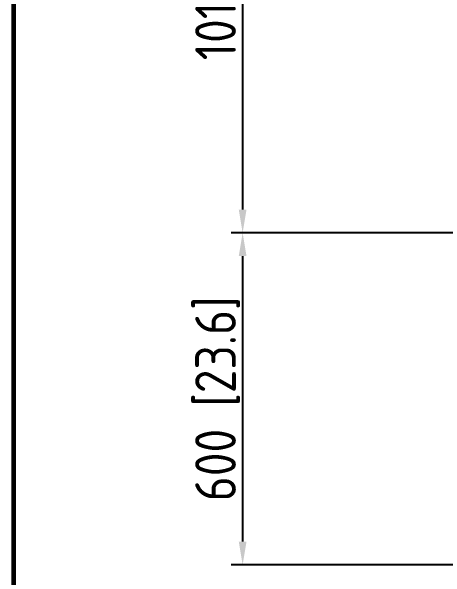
# Model space of a CAD drawing. Header units: millimetres. Extents: x 183355 to 194386, y -190559 to -183233.
# Drawn here: x 183992 to 184777, y -189079 to -188055 of the extents above; entities that cross this region are included whole.
import ezdxf

# ---------------------------------------------------------------- set-up
doc = ezdxf.new("R2010")
doc.units = ezdxf.units.MM
doc.header["$LTSCALE"] = 13
doc.layers.add('1', color=4, linetype='Continuous')
doc.layers.add('2细实线', color=3, linetype='Continuous', lineweight=20)
doc.styles.get("Standard").update_dxf_attribs({"font": 'gbenor.shx', "bigfont": 'gbcbig.shx'})
doc.dimstyles.new('英寸 1-10', dxfattribs={"dimscale": 14, "dimtxt": 3.5, "dimasz": 2, "dimexe": 1.5, "dimexo": 0.5, "dimgap": 0.5, "dimtad": 1, "dimtoh": 1, "dimdec": 1, "dimdsep": 46, "dimtxsty": 'Standard', "dimcen": 2.5, "dimclrd": 3, "dimclre": 3, "dimclrt": 3, "dimadec": 0, "dimazin": 2, "dimtfac": 1, "dimtdec": 1, "dimtmove": 0, "dimatfit": 2, "dimfxl": 1, "dimarcsym": 0})

# ---------------------------------------------------------------- blocks, each defined once
blk = doc.blocks.new('*D87')
at = {"layer": '2细实线', "color": 3, "linetype": 'ByBlock', "lineweight": -2}
for p, q in [((184845.2, -188455.8), (184388.8, -188455.8)), ((184409.8, -188497.8), (184409.8, -189013.8)), ((184872.5, -189055.8), (184388.8, -189055.8))]:
    blk.add_line(p, q, dxfattribs=at)
at = {"layer": '2细实线', "color": 3, "linetype": 'ByBlock'}
for points in [[(184402.8, -188497.8), (184416.8, -188497.8), (184409.8, -188455.8)], [(184402.8, -189013.8), (184416.8, -189013.8), (184409.8, -189055.8)]]:
    blk.add_solid(points, dxfattribs=at)
at = {"layer": 'Defpoints', "color": 0, "linetype": 'ByBlock'}
for p in [(184852.2, -188455.8), (184409.8, -189055.8), (184879.5, -189055.8)]:
    blk.add_point(p, dxfattribs=at)
at = {"layer": '2细实线', "color": 3, "linetype": 'ByBlock', "insert": (184364.5, -188755.8), "char_height": 73.5, "attachment_point": 5, "rotation": 90}
blk.add_mtext('600 [23.6]', dxfattribs=at)
blk = doc.blocks.new('*D88')
at = {"layer": '2细实线', "color": 3, "linetype": 'ByBlock', "lineweight": -2}
for p, q in [((184949.2, -187440.8), (184388.8, -187440.8)), ((184409.8, -187482.8), (184409.8, -188413.8)), ((184870.2, -188455.8), (184388.8, -188455.8))]:
    blk.add_line(p, q, dxfattribs=at)
at = {"layer": '2细实线', "color": 3, "linetype": 'ByBlock'}
for points in [[(184402.8, -187482.8), (184416.8, -187482.8), (184409.8, -187440.8)], [(184402.8, -188413.8), (184416.8, -188413.8), (184409.8, -188455.8)]]:
    blk.add_solid(points, dxfattribs=at)
at = {"layer": 'Defpoints', "color": 0, "linetype": 'ByBlock'}
for p in [(184956.2, -187440.8), (184409.8, -188455.8), (184877.2, -188455.8)]:
    blk.add_point(p, dxfattribs=at)
at = {"layer": '2细实线', "color": 3, "linetype": 'ByBlock', "insert": (184364.5, -187948.3), "char_height": 73.5, "attachment_point": 5, "rotation": 90}
blk.add_mtext('1015 [40.0]', dxfattribs=at)

msp = doc.modelspace()

# ---------------------------------------------------------------- linework, layer by layer
at = {"layer": '1', "const_width": 8.634}
msp.add_lwpolyline([(183995.863, -190287.936), (193468.183, -190287.936), (193468.183, -183479.706), (183995.863, -183479.706), (183995.863, -190287.936)], dxfattribs=at)

# ---------------------------------------------------------------- dimensions: what is measured, and where the dimension line sits
at = {"layer": '2细实线', "linetype": 'ByBlock'}
for base, p1, p2, picture, middle in [((184409.821, -188455.817), (184956.215, -187440.817), (184877.236, -188455.817), '*D88', (184364.539, -187948.317)), ((184409.821, -189055.817), (184852.215, -188455.817), (184879.472, -189055.817), '*D87', (184364.539, -188755.817))]:
    dim = msp.add_linear_dim(base=base, p1=p1, p2=p2, angle=90, dimstyle='英寸 1-10', override={"dimtxt": 5.25, "dimasz": 3}, dxfattribs=at)
    dim.commit()
    dim.dimension.update_dxf_attribs({"geometry": picture, "text_midpoint": middle})

doc.saveas('drawing.dxf')
